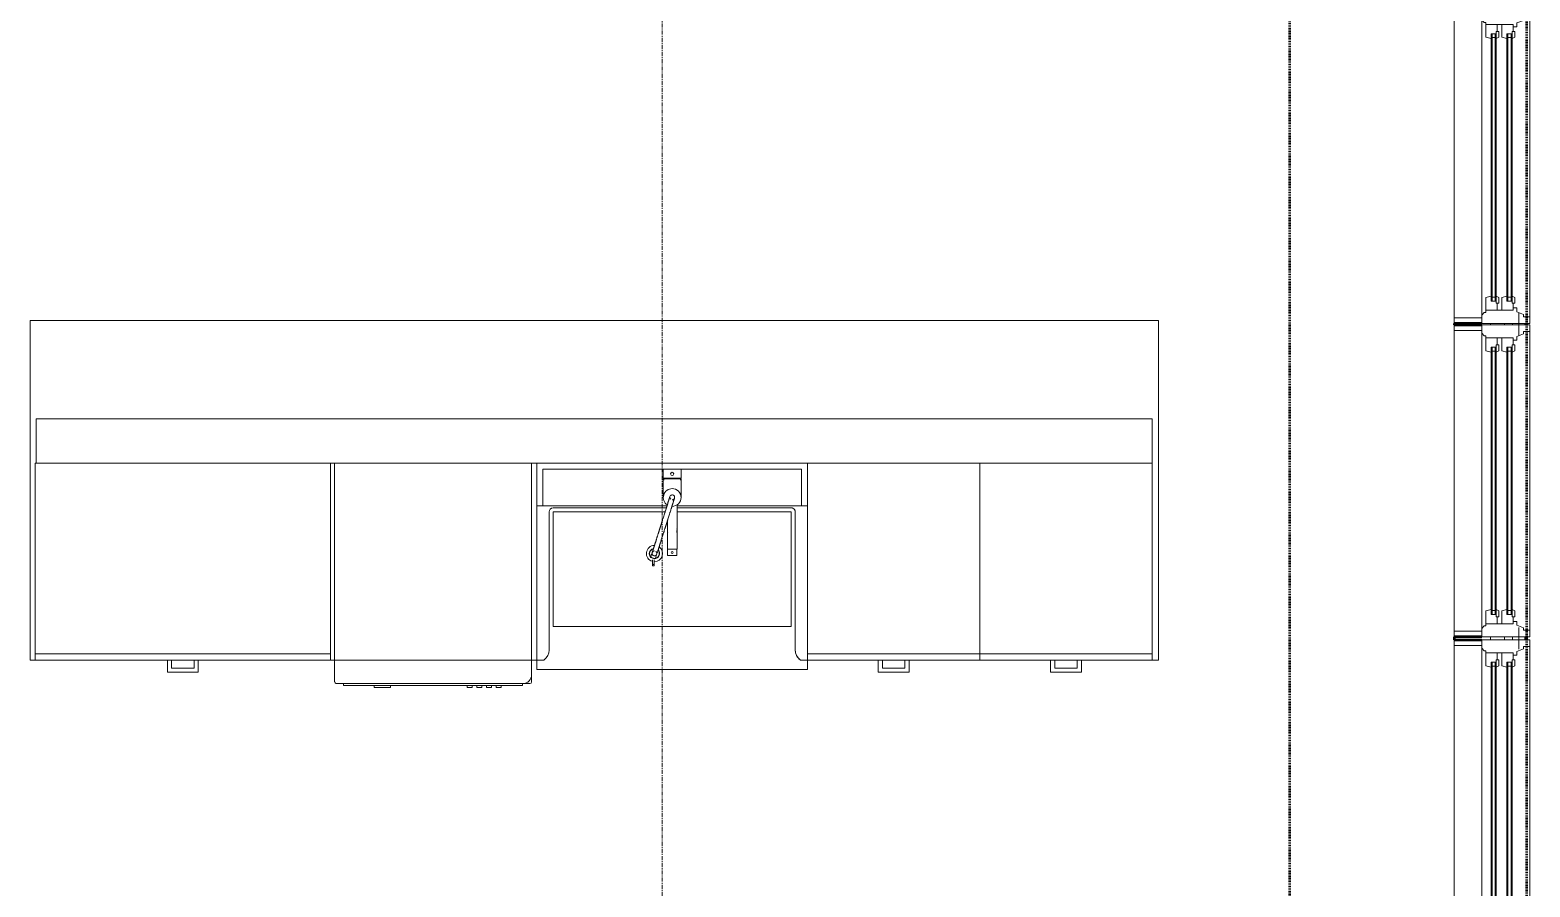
# Model space of a CAD drawing. Header units: inches. Extents: x -4235 to -464, y 9767 to 12347.
# Drawn here: x -2250.3 to -2067.5, y 11902.3 to 12006.7 of the extents above; entities that cross this region are included whole.
import ezdxf

# ---------------------------------------------------------------- set-up
doc = ezdxf.new("R2010")
doc.units = ezdxf.units.IN
doc.header["$MEASUREMENT"] = 0
doc.linetypes.add('Dash 1_16_', pattern=[0.125, 0.0625, -0.0625])
doc.linetypes.add('Grid Line 1_2_', pattern=[0.875, 0.5, -0.125, 0.125, -0.125])
for name, color, linetype, lineweight in [('0-1', 7, 'Continuous', 5), ('0-2', 10, 'Continuous', 9), ('A-GLAZ-1', 151, 'Continuous', 9), ('A-GLAZ-2', 151, 'Continuous', 20), ('A-WALL', 113, 'Continuous', 13), ('A-WALL-3', 10, 'Continuous', 9), ('A-WALL-4', 254, 'Continuous', 9), ('A-WALL-6', 113, 'Continuous', 9), ('A-WALL-7', 113, 'Continuous', 50), ('C-PROP-LINE-1', 91, 'Dash 1_16_', 50), ('P-SANR-FIXT-1', 7, 'Continuous', 9), ('P-SANR-FIXT-3', 254, 'Continuous', 9), ('Q-CASE-1', 254, 'Continuous', 9), ('Q-CASE-2', 7, 'Continuous', 9), ('Q-CASE-3', 10, 'Continuous', 9), ('Q-SPCQ-1', 7, 'Continuous', 9), ('Q-SPCQ-2', 10, 'Continuous', 9), ('Q-SPCQ-3', 254, 'Continuous', 9), ('S-GRID-1', 1, 'Grid Line 1_2_', 9)]:
    doc.layers.add(name, color=color, linetype=linetype, lineweight=lineweight)

# ---------------------------------------------------------------- blocks, each defined once
blk = doc.blocks.new('Dishwasher_15404 - 34_ counter-V42-BACKGROUND - 3RD FLOOR')
at = {"layer": 'Q-SPCQ-1'}
for p, q in [((25.8, 24), (24, 24)), ((26.68, 24), (25.8, 24)), ((26.87, 22.93), (26.87, 23.8)), ((26.87, 0.2), (26.87, 22.93)), ((26.87, 22.91), (27.12, 22.91)), ((27.12, 22.91), (27.12, 1.09)), ((27.37, 20.28), (27.12, 20.28)), ((27.37, 20.28), (27.37, 19.69)), ((27.12, 19.69), (27.37, 19.69)), ((27.37, 19.1), (27.12, 19.1)), ((27.12, 18.51), (27.37, 18.51)), ((27.37, 19.1), (27.37, 18.51)), ((27.37, 17.92), (27.12, 17.92)), ((27.12, 17.33), (27.37, 17.33)), ((27.37, 16.74), (27.12, 16.74)), ((27.37, 17.92), (27.37, 17.33)), ((27.37, 16.74), (27.37, 16.15)), ((27.12, 16.15), (27.37, 16.15)), ((27.37, 6.79), (27.12, 6.79)), ((27.37, 6.79), (27.37, 5.81)), ((27.37, 5.81), (27.37, 4.82)), ((27.12, 4.82), (27.37, 4.82)), ((26.87, 1.09), (27.12, 1.09)), ((24, 0), (26.68, 0))]:
    blk.add_line(p, q, dxfattribs=at)
for centre, radius, start, end in [((25.8, 22.93), 1.07, 360, 90), ((26.68, 23.8), 0.197, 0, 90), ((26.68, 0.2), 0.197, 270, 360), ((26.68, 0.2), 0.197, 270, 345)]:
    blk.add_arc(centre, radius, start, end, dxfattribs=at)
at = {"layer": 'Q-SPCQ-2'}
blk.add_line((0, 24), (0, 0), dxfattribs=at)
blk.add_line((0, 24), (0, 0), dxfattribs=at)
blk.add_line((0, 24), (0, 0), dxfattribs=at)
blk.add_line((0, 24), (0, 0), dxfattribs=at)
at = {"layer": 'Q-SPCQ-3'}
for p, q in [((4.52, 24), (0, 24)), ((24, 24), (4.52, 24)), ((0, 0), (24, 0))]:
    blk.add_line(p, q, dxfattribs=at)
blk = doc.blocks.new('Vanity Cabinet-Double Door - 33_-V43-BACKGROUND - 3RD FLOOR')
at = {"layer": 'Q-CASE-1'}
for p, q in [((-15.76, 5.17), (-15.76, 4.52)), ((-15.76, 5.17), (-15.76, 4.52)), ((-15.76, 4.52), (-15.76, 0)), ((-15.76, 4.52), (-15.76, 0)), ((-15.01, 5.2), (-15.01, 0.75)), ((16.49, 0.75), (16.49, 5.16)), ((17.24, 0), (17.24, 5.2)), ((17.24, 0), (17.24, 5.2)), ((-15.01, 0.75), (-0.34, 0.75)), ((1.82, 0.75), (16.49, 0.75))]:
    blk.add_line(p, q, dxfattribs=at)
at = {"layer": 'Q-CASE-3'}
blk.add_line((-15.76, 0), (17.24, 0), dxfattribs=at)
blk.add_line((-15.76, 0), (17.24, 0), dxfattribs=at)
blk.add_line((-15.76, 0), (17.24, 0), dxfattribs=at)
blk = doc.blocks.new('Base Cabinet 3 Drawer 230 - Base Cabinet 3 Drawer 230 21_-V44-BACKGROUND - 3RD FLOOR')
at = {"layer": 'Q-CASE-1'}
for p, q in [((-9.76, 24), (11.24, 24)), ((-9.76, 23.25), (-9.76, 24)), ((-0.64, 24), (-1.14, 24)), ((2.11, 24), (2.61, 24)), ((11.24, 24), (11.24, 23.25)), ((11.24, 23.25), (-9.76, 23.25)), ((-9.76, 23.25), (-9.76, 0)), ((11.24, 4.52), (11.24, 23.25)), ((11.24, 0), (11.24, 4.52)), ((-9.76, 0), (11.24, 0))]:
    blk.add_line(p, q, dxfattribs=at)
at = {"layer": 'Q-CASE-2'}
for p, q in [((2.61, 25.5), (-1.14, 25.5)), ((-1.14, 25.5), (-1.14, 24)), ((-0.64, 24), (-0.64, 25)), ((-0.64, 25), (2.11, 25)), ((2.11, 25), (2.11, 24)), ((2.61, 24), (2.61, 25.5))]:
    blk.add_line(p, q, dxfattribs=at)
at = {"layer": 'Q-CASE-3'}
for p, q in [((-0.64, 24), (-1.14, 24)), ((-0.64, 24), (-1.14, 24)), ((2.11, 24), (2.61, 24)), ((2.11, 24), (2.61, 24))]:
    blk.add_line(p, q, dxfattribs=at)
blk = doc.blocks.new('Base Cabinet 3 Drawer 230 - Base Cabinet 3 Drawer 230 36_-2567960-BACKGROUND - 3RD FLOOR')
at = {"layer": 'Q-CASE-1'}
for p, q in [((-17.26, 24), (18.74, 24)), ((-17.26, 23.25), (-17.26, 24)), ((-0.64, 24), (-1.14, 24)), ((2.11, 24), (2.61, 24)), ((18.74, 24), (18.74, 23.25)), ((18.74, 23.25), (-17.26, 23.25)), ((-17.26, 23.25), (-17.26, 0)), ((18.74, 0), (18.74, 23.25)), ((-17.26, 0), (18.74, 0))]:
    blk.add_line(p, q, dxfattribs=at)
at = {"layer": 'Q-CASE-2'}
for p, q in [((2.61, 25.5), (-1.14, 25.5)), ((-1.14, 25.5), (-1.14, 24)), ((-0.64, 24), (-0.64, 25)), ((-0.64, 25), (2.11, 25)), ((2.11, 25), (2.11, 24)), ((2.61, 24), (2.61, 25.5))]:
    blk.add_line(p, q, dxfattribs=at)
at = {"layer": 'Q-CASE-3'}
for p, q in [((-0.64, 24), (-1.14, 24)), ((-0.64, 24), (-1.14, 24)), ((2.11, 24), (2.61, 24)), ((2.11, 24), (2.61, 24))]:
    blk.add_line(p, q, dxfattribs=at)
blk = doc.blocks.new('kitchen_faucet_14143 - kitchen_faucet_14143-V45-BACKGROUND - 3RD FLOOR')
at = {"layer": 'P-SANR-FIXT-1'}
for p, q in [((-7.58, 2.4), (-8.24, 2.4)), ((-8.24, 2.2), (-7.58, 2.2)), ((-6.99, 1.91), (-7.41, 2.04)), ((-7.23, 2.59), (-6.81, 2.46)), ((-6.3, 0.57), (-7.09, 0.57)), ((-7.09, -0.57), (-7.09, 0.57)), ((-2.83, 0.59), (-6.3, 0.59)), ((-6.3, 0.57), (-6.3, 0.59)), ((-6.3, 0.42), (-6.3, 0.5)), ((-6.3, 0.15), (-6.3, 0.4)), ((-6.3, 0.29), (-6.3, 0.15)), ((-6.3, 0.15), (-6.3, -0.15)), ((-6.3, -0.15), (-6.3, 0.15)), ((-3.97, 0.59), (-4.89, 0.59)), ((-0.9, 0.59), (-0.94, 0.59)), ((2.26, 1.08), (0, 1.08)), ((2.34, 1.02), (2.1, 1.02)), ((2.26, 1.08), (2.26, -1.08)), ((3.44, 1.08), (2.34, 1.08)), ((2.34, -1.08), (2.34, 1.08)), ((3.44, 1.08), (3.44, -1.08)), ((-7.09, -0.57), (-6.3, -0.57)), ((-6.3, -0.15), (-6.3, -0.29)), ((-6.3, -0.29), (-6.3, -0.15)), ((-6.3, -0.4), (-6.3, -0.3)), ((-6.3, -0.5), (-6.3, -0.42)), ((-6.3, -0.59), (-6.3, -0.51)), ((-6.3, -0.59), (-0.9, -0.59)), ((-4.89, -0.59), (-3.97, -0.59)), ((0, -1.08), (2.26, -1.08)), ((2.1, -1.02), (2.34, -1.02)), ((2.34, -1.08), (3.44, -1.08))]:
    blk.add_line(p, q, dxfattribs=at)
at = {"layer": 'P-SANR-FIXT-1', "flags": 128}
for points in [[(-6.52, 2.15), (-6.53, 2.23), (-6.56, 2.3), (-6.61, 2.36), (-6.67, 2.41), (-6.74, 2.44), (-6.82, 2.45), (-6.9, 2.44), (-6.97, 2.41), (-7.03, 2.36), (-7.08, 2.3), (-7.1, 2.23), (-7.11, 2.15)], [(-7.11, 2.15), (-7.1, 2.08), (-7.08, 2), (-7.03, 1.94), (-6.97, 1.9), (-6.9, 1.87), (-6.82, 1.86), (-6.74, 1.87), (-6.67, 1.9), (-6.61, 1.94), (-6.56, 2)], [(-6.91, 1.87), (-6.91, 1.87), (-6.91, 1.87), (-6.9, 1.87), (-6.9, 1.87), (-6.9, 1.87), (-6.89, 1.87), (-6.89, 1.86), (-6.88, 1.86), (-6.88, 1.86), (-6.87, 1.86), (-6.86, 1.86), (-6.71, 1.81), (-6.69, 1.8), (-6.68, 1.8), (-6.51, 1.75), (-6.49, 1.74), (-6.46, 1.73), (-6.43, 1.72), (-6.41, 1.71), (-6.38, 1.7), (-6.35, 1.69), (-6.32, 1.68), (-6.29, 1.67), (-6.26, 1.66), (-6.22, 1.65), (-6.19, 1.64), (-6.16, 1.63), (-6.12, 1.62), (-6.09, 1.61), (-6.05, 1.6), (-6.01, 1.59), (-5.98, 1.58), (-5.94, 1.56), (-5.9, 1.55), (-5.86, 1.54), (-5.82, 1.53), (-5.78, 1.51), (-5.74, 1.5), (-5.69, 1.49), (-5.65, 1.47), (-5.61, 1.46), (-5.56, 1.45), (-5.52, 1.43), (-5.47, 1.42), (-5.42, 1.4), (-5.38, 1.39), (-5.33, 1.37), (-5.28, 1.36), (-5.23, 1.34), (-5.18, 1.33), (-4.48, 1.1), (-4.42, 1.09), (-4.36, 1.07), (-4.31, 1.05), (-4.25, 1.03), (-4.19, 1.01), (-4.13, 0.99), (-4.07, 0.98), (-4.02, 0.96), (-3.96, 0.94), (-3.9, 0.92), (-3.84, 0.9), (-3.78, 0.88), (-3.72, 0.86), (-3.66, 0.85), (-3.6, 0.83), (-3.54, 0.81), (-3.48, 0.79), (-3.42, 0.77), (-3.36, 0.75), (-3.3, 0.73), (-3.24, 0.71), (-3.18, 0.69), (-3.12, 0.68), (-3.06, 0.66), (-3, 0.64), (-2.94, 0.62), (-2.88, 0.6), (-2.83, 0.58), (-2.77, 0.56), (-2.71, 0.55), (-2.65, 0.53), (-2.03, 0.33), (-1.98, 0.32), (-1.93, 0.3), (-1.88, 0.28), (-1.83, 0.27), (-1.78, 0.25), (-1.54, 0.18), (-1.49, 0.16), (-1.45, 0.15), (-1.4, 0.13), (-1.36, 0.12), (-1.31, 0.1), (-1.27, 0.09), (-1.23, 0.08), (-1.18, 0.06), (-1.14, 0.05), (-1.1, 0.04), (-1.06, 0.03), (-1.03, 0.01), (-0.99, 0), (-0.95, -0.01), (-0.91, -0.02), (-0.88, -0.03), (-0.84, -0.04), (-0.81, -0.05), (-0.77, -0.07), (-0.74, -0.08), (-0.71, -0.09), (-0.68, -0.1), (-0.65, -0.11), (-0.62, -0.11), (-0.59, -0.12), (-0.56, -0.13), (-0.53, -0.14), (-0.51, -0.15), (-0.48, -0.16), (-0.45, -0.17), (-0.43, -0.17), (-0.41, -0.18), (-0.38, -0.19), (-0.36, -0.2), (-0.34, -0.2), (-0.32, -0.21), (-0.3, -0.21), (-0.28, -0.22), (-0.26, -0.23), (-0.25, -0.23), (-0.23, -0.24), (-0.21, -0.24), (-0.2, -0.25), (-0.18, -0.25), (-0.17, -0.26), (-0.16, -0.26), (-0.15, -0.26), (-0.14, -0.27), (-0.13, -0.27), (-0.12, -0.27), (-0.11, -0.28), (-0.1, -0.28), (-0.09, -0.28), (-0.09, -0.28), (-0.08, -0.28), (-0.08, -0.29), (-0.07, -0.29), (-0.07, -0.29), (-0.07, -0.29), (-0.07, -0.29), (-0.06, -0.29)], [(-6.73, 2.43), (-6.73, 2.43), (-6.73, 2.43), (-6.73, 2.43), (-6.72, 2.43), (-6.72, 2.43), (-6.72, 2.43), (-6.71, 2.43), (-6.71, 2.43), (-6.7, 2.42), (-6.69, 2.42), (-6.68, 2.42), (-6.53, 2.37), (-6.52, 2.37), (-6.5, 2.36), (-6.48, 2.35), (-6.46, 2.35), (-6.44, 2.34), (-6.42, 2.33), (-6.39, 2.33), (-6.37, 2.32), (-6.34, 2.31), (-6.32, 2.3), (-6.29, 2.3), (-6.27, 2.29), (-6.24, 2.28), (-6.21, 2.27), (-6.18, 2.26), (-6.15, 2.25), (-6.12, 2.24), (-6.09, 2.23), (-6.06, 2.22), (-6.03, 2.21), (-5.99, 2.2), (-5.96, 2.19), (-5.92, 2.18), (-5.89, 2.17), (-5.85, 2.16), (-5.81, 2.14), (-5.78, 2.13), (-5.74, 2.12), (-5.7, 2.11), (-5.66, 2.1), (-5.62, 2.08), (-5.58, 2.07), (-5.53, 2.06), (-5.49, 2.04), (-5.45, 2.03), (-5.4, 2.01), (-5.36, 2), (-5.31, 1.99), (-5.27, 1.97), (-5.22, 1.96), (-5.17, 1.94), (-5.12, 1.93), (-5.07, 1.91), (-5.02, 1.9), (-4.97, 1.88), (-4.92, 1.86), (-4.87, 1.85), (-4.82, 1.83), (-4.77, 1.81), (-4.71, 1.8), (-4.66, 1.78), (-4.61, 1.76), (-4.55, 1.75), (-4.5, 1.73), (-4.44, 1.71), (-4.39, 1.69), (-4.33, 1.68), (-4.27, 1.66), (-4.22, 1.64), (-4.16, 1.62), (-4.1, 1.6), (-4.04, 1.59), (-3.99, 1.57), (-3.93, 1.55), (-3.87, 1.53), (-3.81, 1.51), (-3.75, 1.49), (-3.69, 1.47), (-3.63, 1.46), (-3.57, 1.44), (-3.51, 1.42), (-3.45, 1.4), (-3.39, 1.38), (-3.33, 1.36), (-3.27, 1.34), (-3.21, 1.32), (-3.15, 1.31), (-3.09, 1.29), (-3.03, 1.27), (-2.97, 1.25), (-2.92, 1.23), (-2.86, 1.21), (-2.8, 1.19), (-2.74, 1.17), (-2.68, 1.16), (-2.62, 1.14), (-2.56, 1.12), (-2.51, 1.1), (-1.88, 0.9), (-1.83, 0.89), (-1.78, 0.87), (-1.73, 0.85), (-1.67, 0.84), (-1.62, 0.82), (-1.4, 0.75), (-1.35, 0.74), (-1.3, 0.72), (-1.26, 0.71), (-1.21, 0.69), (-1.17, 0.68), (-1.12, 0.66), (-1.08, 0.65), (-1.04, 0.64), (-1, 0.62), (-0.96, 0.61), (-0.92, 0.6), (-0.88, 0.59), (-0.84, 0.57), (-0.8, 0.56), (-0.76, 0.55), (-0.73, 0.54), (-0.69, 0.53), (-0.66, 0.52), (-0.62, 0.51), (-0.59, 0.5), (-0.56, 0.49), (-0.52, 0.47), (-0.49, 0.47), (-0.46, 0.46), (-0.43, 0.45), (-0.4, 0.44), (-0.38, 0.43), (-0.35, 0.42), (-0.32, 0.41), (-0.3, 0.4), (-0.27, 0.4), (-0.25, 0.39), (-0.22, 0.38), (-0.2, 0.37), (-0.18, 0.37), (-0.16, 0.36), (-0.14, 0.35), (-0.12, 0.35), (-0.1, 0.34), (-0.08, 0.34), (-0.06, 0.33), (-0.05, 0.32), (-0.03, 0.32), (-0.02, 0.32), (0, 0.31), (0.01, 0.31), (0.02, 0.3), (0.03, 0.3), (0.04, 0.3), (0.05, 0.29), (0.06, 0.29), (0.07, 0.29), (0.08, 0.28), (0.09, 0.28), (0.09, 0.28), (0.1, 0.28), (0.1, 0.28), (0.11, 0.28), (0.11, 0.28), (0.11, 0.27), (0.11, 0.27), (0.11, 0.27)], [(-0.27, 0.02), (-0.27, -0.06), (-0.24, -0.13), (-0.2, -0.2), (-0.15, -0.25), (-0.08, -0.28), (0, -0.3), (0.08, -0.3), (0.15, -0.28), (0.21, -0.23), (0.27, -0.18)], [(0.27, -0.18), (0.3, -0.11), (0.32, -0.03), (0.31, 0.04), (0.29, 0.12), (0.25, 0.18), (0.19, 0.23), (0.13, 0.27), (0.05, 0.29), (-0.03, 0.28), (-0.1, 0.26), (-0.17, 0.22), (-0.22, 0.16)]]:
    blk.add_lwpolyline(points, dxfattribs=at)
at = {"layer": 'P-SANR-FIXT-1'}
for centre, radius, start, end in [((-6.83, 2.16), 0.984, 176.3754, 180), ((-6.83, 2.16), 0.984, 180, 325.3711), ((-6.83, 2.16), 0.984, 0, 165), ((-6.83, 2.16), 0.63, 10.3084, 180), ((-6.83, 2.16), 0.63, 180, 315), ((-6.83, 2.16), 0.591, 132.8835, 180), ((-6.83, 2.16), 0.591, 180, 191.3603), ((-6.83, 2.16), 0.591, 191.3603, 312.7731), ((-6.83, 2.16), 0.591, 14.7648, 132.8835), ((-6.69, 0), 0.118, 0, 180), ((0, 0), 1.08, 177.6189, 180), ((0, 0), 1.08, 0, 147.4712), ((2.88, 0), 0.197, 360, 180), ((-6.69, 0), 0.118, 180, 360), ((0, 0), 1.08, 180, 360), ((2.88, 0), 0.197, 180, 360)]:
    blk.add_arc(centre, radius, start, end, dxfattribs=at)
for centre, major_axis, ratio, start_param, end_param in [((-8.24, 2.3), (0, 0.0984), 0.984808, 4.712389, 7.853982), ((-8.24, 2.3), (0, 0.0984), 0.984808, 1.570796, 4.712389), ((-3.97, 0), (0, 0.591), 0.906308, 6.021386, 6.806784), ((-3.97, 0), (0, 0.591), 0.906308, 2.617994, 3.403392)]:
    blk.add_ellipse(centre, major_axis=major_axis, ratio=ratio, start_param=start_param, end_param=end_param, dxfattribs=at)
blk = doc.blocks.new('Stainless Steel Farmhous Kitchen Sink - Stainless Steel Farmhous Kitchen Sink-V46-BACKGROUND - 3RD FLOOR')
at = {"layer": 'P-SANR-FIXT-1'}
for p, q in [((-33, 22.2), (-33, 21.04)), ((0, 22.2), (-33, 22.2)), ((0, 21.04), (0, 22.2)), ((-31, 3), (-31, 16.96)), ((-31, 16.96), (-2, 16.96)), ((-2, 16.96), (-2, 3)), ((-17.08, 3), (-31, 3)), ((-2, 3), (-15.65, 3))]:
    blk.add_line(p, q, dxfattribs=at)
at = {"layer": 'P-SANR-FIXT-3'}
for p, q in [((-33, 21.04), (-33, 2.25)), ((0, 2.25), (0, 21.04)), ((-33, 2.25), (-17.09, 2.25)), ((-15.89, 2.25), (0, 2.25))]:
    blk.add_line(p, q, dxfattribs=at)
blk = doc.blocks.new('Base Cabinet 3 Drawer 230 - Base Cabinet 3 Drawer 230 21_-V26-BACKGROUND - 3RD FLOOR')
at = {"layer": 'Q-CASE-1'}
for p, q in [((-9.76, 24), (11.24, 24)), ((-9.76, 23.25), (-9.76, 24)), ((-0.64, 24), (-1.14, 24)), ((2.11, 24), (2.61, 24)), ((11.24, 24), (11.24, 23.25)), ((11.24, 23.25), (-9.76, 23.25)), ((-9.76, 23.25), (-9.76, 0)), ((11.24, 0), (11.24, 23.25)), ((-9.76, 0), (11.24, 0))]:
    blk.add_line(p, q, dxfattribs=at)
at = {"layer": 'Q-CASE-2'}
for p, q in [((2.61, 25.5), (-1.14, 25.5)), ((-1.14, 25.5), (-1.14, 24)), ((-0.64, 24), (-0.64, 25)), ((-0.64, 25), (2.11, 25)), ((2.11, 25), (2.11, 24)), ((2.61, 24), (2.61, 25.5))]:
    blk.add_line(p, q, dxfattribs=at)
at = {"layer": 'Q-CASE-3'}
for p, q in [((-0.64, 24), (-1.14, 24)), ((-0.64, 24), (-1.14, 24)), ((2.11, 24), (2.61, 24)), ((2.11, 24), (2.61, 24))]:
    blk.add_line(p, q, dxfattribs=at)
blk = doc.blocks.new('CTR - 1st Phase - Unit Layouts_rvt-1-BACKGROUND - 3RD FLOOR')
at = {"layer": 'A-WALL-3'}
for p, q in [((-2113.58, 11959.33), (-2249.58, 11959.33)), ((-2249.58, 11953.95), (-2249.58, 11959.33)), ((-2113.58, 11959.33), (-2113.58, 11953.95)), ((-2249.58, 11953.95), (-2213.21, 11953.95)), ((-2213.21, 11953.95), (-2189.21, 11953.95)), ((-2189.21, 11953.95), (-2188.58, 11953.95)), ((-2188.58, 11953.95), (-2155.58, 11953.95)), ((-2155.58, 11953.95), (-2113.58, 11953.95))]:
    blk.add_line(p, q, dxfattribs=at)
at = {"layer": 'A-WALL-4'}
for p, q in [((-2249.58, 11959.33), (-2113.58, 11959.33)), ((-2249.58, 11959.33), (-2249.58, 11953.95)), ((-2113.58, 11959.33), (-2113.58, 11953.95)), ((-2113.58, 11953.95), (-2249.58, 11953.95))]:
    blk.add_line(p, q, dxfattribs=at)
at = {"layer": 'A-WALL-6'}
for p, q in [((-2112.8, 11971.33), (-2250.33, 11971.33)), ((-2250.33, 11971.33), (-2250.33, 11929.95)), ((-2250.33, 11929.95), (-2250.33, 11971.33)), ((-2250.33, 11971.33), (-2112.8, 11971.33)), ((-2112.8, 11929.95), (-2112.8, 11971.33)), ((-2112.8, 11971.33), (-2112.8, 11929.95)), ((-2187.08, 11931.15), (-2187.08, 11948)), ((-2187.08, 11948), (-2187.08, 11931.15)), ((-2186.58, 11948.5), (-2172.78, 11948.5)), ((-2172.78, 11948.5), (-2186.58, 11948.5)), ((-2171.5, 11948.5), (-2157.58, 11948.5)), ((-2157.58, 11948.5), (-2171.5, 11948.5)), ((-2157.08, 11948), (-2157.08, 11931.15)), ((-2157.08, 11931.15), (-2157.08, 11948)), ((-2250.33, 11929.95), (-2187.68, 11929.95)), ((-2187.68, 11929.95), (-2250.33, 11929.95)), ((-2156.49, 11929.95), (-2112.8, 11929.95)), ((-2112.8, 11929.95), (-2156.49, 11929.95))]:
    blk.add_line(p, q, dxfattribs=at)
for centre, radius, start, end in [((-2186.58, 11948), 0.5, 90, 180), ((-2186.58, 11948), 0.5, 90, 180), ((-2157.58, 11948), 0.5, 360, 90), ((-2157.58, 11948), 0.5, 60, 90), ((-2157.58, 11948), 0.5, 0, 60), ((-2188.58, 11931.15), 1.5, 307.2198, 0), ((-2188.58, 11931.15), 1.5, 307.2198, 360), ((-2155.58, 11931.15), 1.5, 180, 232.7802), ((-2155.58, 11931.15), 1.5, 180, 206.3901), ((-2155.58, 11931.15), 1.5, 206.3901, 232.7802)]:
    blk.add_arc(centre, radius, start, end, dxfattribs=at)
at = {"layer": '0-2'}
for name, p, rotation in [('Base Cabinet 3 Drawer 230 - Base Cabinet 3 Drawer 230 36_-2567960-BACKGROUND - 3RD FLOOR', (-2230.97, 11953.95), 180), ('Dishwasher_15404 - 34_ counter-V42-BACKGROUND - 3RD FLOOR', (-2213.21, 11953.95), 269.9999999998009), ('Vanity Cabinet-Double Door - 33_-V43-BACKGROUND - 3RD FLOOR', (-2171.35, 11953.95), 180), ('kitchen_faucet_14143 - kitchen_faucet_14143-V45-BACKGROUND - 3RD FLOOR', (-2172.08, 11949.76), 89.99999999997081), ('Base Cabinet 3 Drawer 230 - Base Cabinet 3 Drawer 230 21_-V44-BACKGROUND - 3RD FLOOR', (-2144.35, 11953.95), 180), ('Base Cabinet 3 Drawer 230 - Base Cabinet 3 Drawer 230 21_-V26-BACKGROUND - 3RD FLOOR', (-2123.35, 11953.95), 180), ('Stainless Steel Farmhous Kitchen Sink - Stainless Steel Farmhous Kitchen Sink-V46-BACKGROUND - 3RD FLOOR', (-2188.58, 11951), 180)]:
    blk.add_blockref(name, p, dxfattribs=dict(at, rotation=rotation))
blk = doc.blocks.new('Window-Double_Hung-Andersen-400_Series-Tilt_Wash - DOUBLE HUNG - COTTAGE - 3RD FLOOR-2888224-BACKGROUND - 3RD FLOOR')
at = {"layer": 'A-GLAZ-1'}
for p, q in [((-16.29, 2.5), (-15.7, 2.5)), ((-16.29, 2.12), (-15.7, 2.12)), ((-15.82, 2.5), (-15.82, 2.12)), ((-15.7, 2.62), (15.7, 2.62)), ((-15.7, 2.5), (15.7, 2.5)), ((-15.7, 2.12), (15.7, 2.12)), ((-15.7, 2), (15.7, 2)), ((16.29, 2.5), (15.7, 2.5)), ((16.29, 2.12), (15.7, 2.12)), ((15.82, 2.5), (15.82, 2.12)), ((-16.29, 0.56), (-15.7, 0.56)), ((-16.29, 0.19), (-15.7, 0.19)), ((-15.82, 0.56), (-15.82, 0.19)), ((-15.7, 0.69), (15.7, 0.69)), ((-15.7, 0.56), (15.7, 0.56)), ((-15.7, 0.19), (15.7, 0.19)), ((-15.7, 0.06), (15.7, 0.06)), ((16.29, 0.56), (15.7, 0.56)), ((16.29, 0.19), (15.7, 0.19)), ((15.82, 0.56), (15.82, 0.19)), ((18.95, -1.06), (-18.95, -1.06)), ((-18.95, -1.06), (-18.95, -4.44)), ((-18.32, -1.06), (-18.32, -4.44)), ((18.32, -1.06), (18.32, -4.44)), ((18.95, -4.44), (18.95, -1.06)), ((-19.01, -3.94), (-19.01, -2.44)), ((-19.01, -2.44), (-18.95, -2.44)), ((18.95, -2.44), (19.01, -2.44)), ((19.01, -2.44), (19.01, -3.94)), ((-18.95, -3.94), (-19.01, -3.94)), ((-18.95, -4.44), (18.95, -4.44)), ((19.01, -3.94), (18.95, -3.94))]:
    blk.add_line(p, q, dxfattribs=at)
at = {"layer": 'A-GLAZ-2'}
for p, q in [((19.01, 4.81), (-19.01, 4.81)), ((-19.01, 4.81), (-19.01, -1.06)), ((-18.2, 4.81), (-18.2, 4)), ((-18.2, 4), (-17.92, 4)), ((-17.92, 4), (-17.61, 3.19)), ((17.92, 4), (17.61, 3.19)), ((18.2, 4), (17.92, 4)), ((18.2, 4.81), (18.2, 4)), ((19.01, -1.06), (19.01, 4.81)), ((-19.01, 3.44), (-20.51, 3.44)), ((-17.61, 3.19), (-17.14, 3.19)), ((-17.42, 2.75), (-16.57, 2.75)), ((-17.42, 2.75), (-17.42, -0.56)), ((-17.14, 3.19), (-17.14, 2.75)), ((-15.86, 2.97), (-16.57, 2.97)), ((-16.57, 2.62), (-16.57, 2.97)), ((-15.7, 2.62), (-16.57, 2.62)), ((-16.29, 2.62), (-16.29, 2)), ((-15.7, 2), (-16.29, 2)), ((-15.86, 2.97), (-15.7, 2.62)), ((-15.86, 1.37), (-15.7, 2)), ((15.86, 2.97), (15.7, 2.62)), ((15.7, 2.62), (16.57, 2.62)), ((15.7, 2), (16.29, 2)), ((15.86, 1.37), (15.7, 2)), ((15.86, 2.97), (16.57, 2.97)), ((16.29, 2.62), (16.29, 2)), ((16.57, 2.62), (16.57, 2.97)), ((17.42, 2.75), (16.57, 2.75)), ((17.14, 3.19), (17.14, 2.75)), ((17.61, 3.19), (17.14, 3.19)), ((17.42, 2.75), (17.42, -0.56)), ((19.01, 3.44), (20.51, 3.44)), ((-17.42, 1.37), (-15.86, 1.37)), ((-17.42, 0.81), (-16.57, 0.81)), ((-15.86, 1.03), (-16.57, 1.03)), ((-16.57, 0.69), (-16.57, 1.03)), ((-15.7, 0.69), (-16.57, 0.69)), ((-16.29, 0.69), (-16.29, 0.06)), ((-15.7, 0.06), (-16.29, 0.06)), ((-15.86, 1.03), (-15.7, 0.69)), ((-15.86, -0.56), (-15.7, 0.06)), ((15.86, 1.03), (15.7, 0.69)), ((15.7, 0.69), (16.57, 0.69)), ((15.7, 0.06), (16.29, 0.06)), ((15.86, -0.56), (15.7, 0.06)), ((17.42, 1.37), (15.86, 1.37)), ((15.86, 1.03), (16.57, 1.03)), ((16.29, 0.69), (16.29, 0.06)), ((16.57, 0.69), (16.57, 1.03)), ((17.42, 0.81), (16.57, 0.81)), ((-19.01, -1.06), (19.01, -1.06)), ((-17.67, -0.78), (-18, -1.06)), ((-17.67, -0.78), (-17.67, -0.56)), ((-17.67, -0.56), (-15.86, -0.56)), ((17.67, -0.56), (15.86, -0.56)), ((17.67, -0.78), (17.67, -0.56)), ((17.67, -0.78), (18, -1.06))]:
    blk.add_line(p, q, dxfattribs=at)
blk = doc.blocks.new('Family - ___-2835860-BACKGROUND - 3RD FLOOR')
at = {"layer": 'C-PROP-LINE-1'}
blk.add_line((-2067.92, 11247.39), (-2067.92, 12118.59), dxfattribs=at)
blk = doc.blocks.new('Family - ___-2835903-BACKGROUND - 3RD FLOOR')
at = {"layer": 'C-PROP-LINE-1'}
blk.add_line((-2096.82, 11276.29), (-2096.82, 12089.69), dxfattribs=at)
blk = doc.blocks.new('Family - ___-2835932-BACKGROUND - 3RD FLOOR')
at = {"layer": 'C-PROP-LINE-1'}
blk.add_line((-2067.92, 11247.39), (-2067.92, 12118.59), dxfattribs=at)

msp = doc.modelspace()

# ---------------------------------------------------------------- linework, layer by layer
at = {"layer": 'A-WALL'}
for p, q in [((-2072.36, 11970.8), (-2072.36, 11970.99)), ((-2070.67, 11970.8), (-2070.67, 11970.99)), ((-2069.67, 11970.8), (-2069.67, 11970.99)), ((-2068.17, 11970.8), (-2068.17, 11970.99)), ((-2072.36, 11932.4), (-2072.36, 11932.78)), ((-2070.67, 11932.4), (-2070.67, 11932.78)), ((-2069.67, 11932.4), (-2069.67, 11932.78)), ((-2068.17, 11932.4), (-2068.17, 11932.78))]:
    msp.add_line(p, q, dxfattribs=at)
at = {"layer": 'A-WALL-6'}
for p, q in [((-2076.8, 11970.99), (-2076.8, 11971.05)), ((-2076.8, 11970.74), (-2076.8, 11970.8)), ((-2076.8, 11932.78), (-2076.8, 11932.84)), ((-2076.8, 11932.34), (-2076.8, 11932.4))]:
    msp.add_line(p, q, dxfattribs=at)
at = {"layer": 'A-WALL-7'}
for p, q in [((-2076.8, 11970.99), (-2076.8, 11970.8)), ((-2073.42, 11970.99), (-2076.8, 11970.99)), ((-2076.8, 11970.8), (-2073.42, 11970.8)), ((-2067.92, 11970.8), (-2067.92, 11970.99)), ((-2076.8, 11932.78), (-2076.8, 11932.4)), ((-2073.42, 11932.78), (-2076.8, 11932.78)), ((-2076.8, 11932.4), (-2073.42, 11932.4)), ((-2067.92, 11932.4), (-2067.92, 11932.78))]:
    msp.add_line(p, q, dxfattribs=at)
at = {"layer": 'S-GRID-1'}
msp.add_line((-2173.32, 9836.18), (-2173.32, 12297.93), dxfattribs=at)

# ---------------------------------------------------------------- block references
at = {"layer": '0-1'}
msp.add_blockref('CTR - 1st Phase - Unit Layouts_rvt-1-BACKGROUND - 3RD FLOOR', (0, 0), dxfattribs=at)
at = {"layer": 'A-GLAZ-1', "rotation": 269.9999999999999}
for p in [(-2072.36, 11990), (-2072.36, 11951.79), (-2072.36, 11913.39)]:
    msp.add_blockref('Window-Double_Hung-Andersen-400_Series-Tilt_Wash - DOUBLE HUNG - COTTAGE - 3RD FLOOR-2888224-BACKGROUND - 3RD FLOOR', p, dxfattribs=at)
at = {"layer": 'C-PROP-LINE-1'}
for name in ['Family - ___-2835860-BACKGROUND - 3RD FLOOR', 'Family - ___-2835932-BACKGROUND - 3RD FLOOR', 'Family - ___-2835903-BACKGROUND - 3RD FLOOR']:
    msp.add_blockref(name, (0, 0), dxfattribs=at)

doc.saveas('drawing.dxf')
